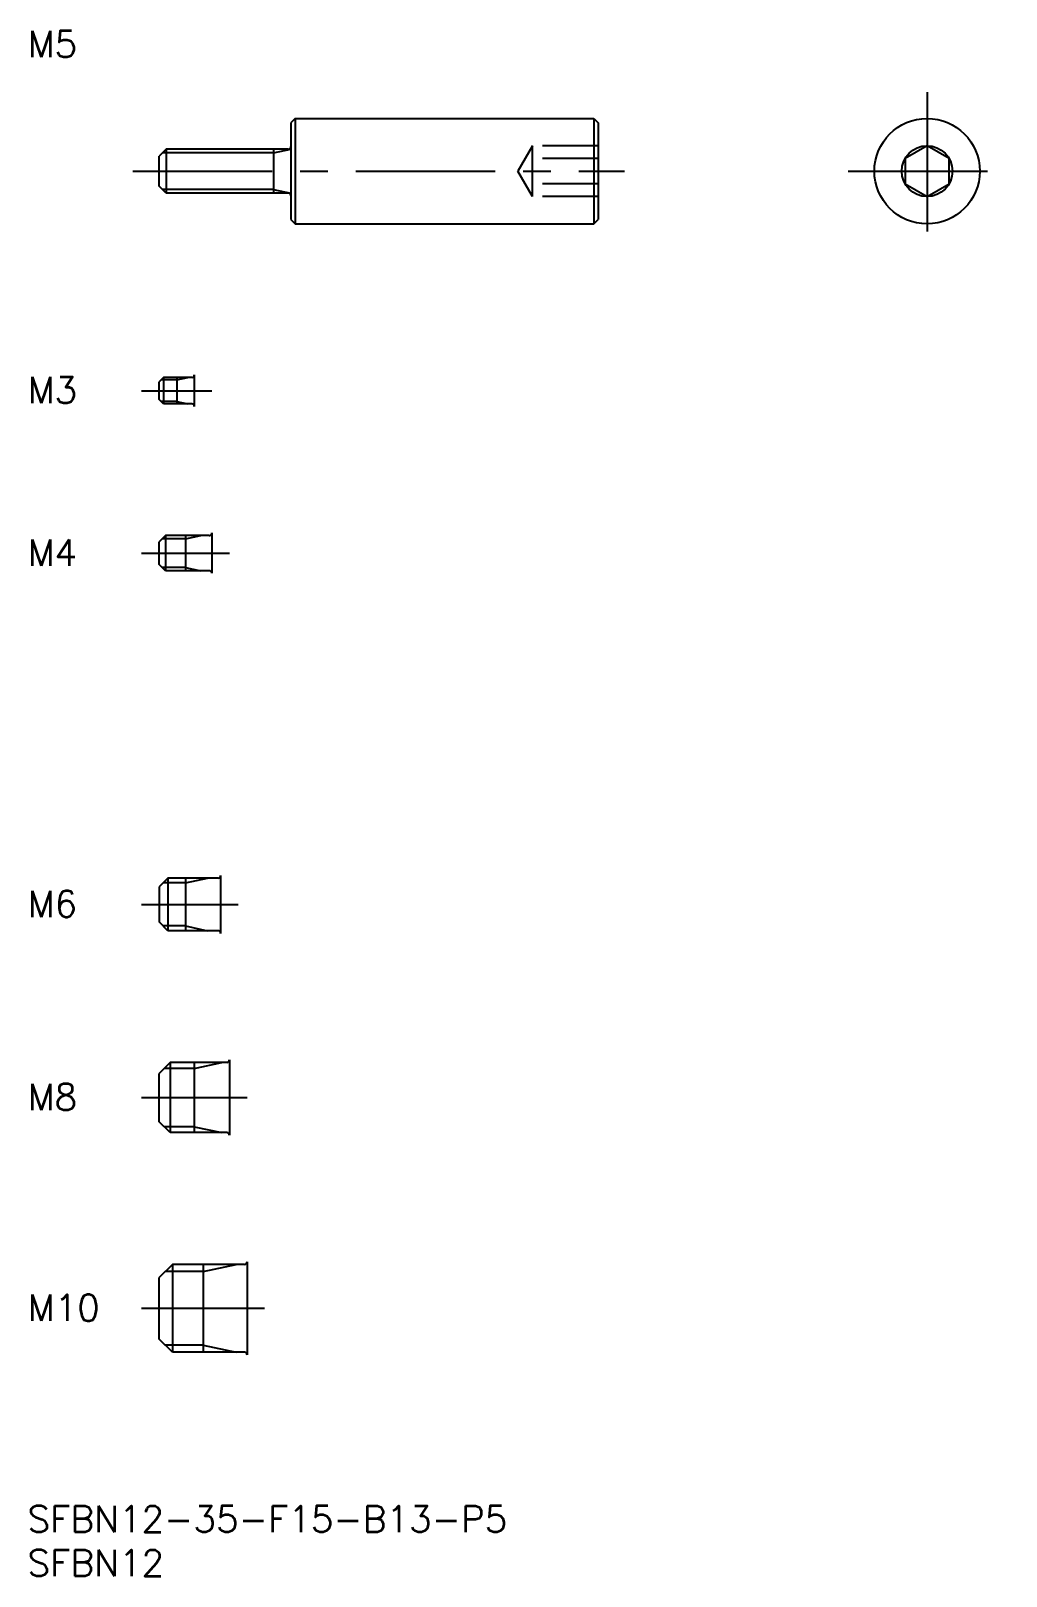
# Model space of a CAD drawing. Extents: x 0 to 111, y -8 to 168.
import ezdxf

# ---------------------------------------------------------------- set-up
doc = ezdxf.new("R2010")
doc.units = 0
doc.header["$LTSCALE"] = 0.5
doc.linetypes.add('CENTER', pattern=[50.8, 31.75, -6.35, 6.35, -6.35])
doc.linetypes.add('DASHED', pattern=[19.05, 12.7, -6.35])
for name, color, linetype in [('MSM_CENTER', 1, 'CENTER'), ('MSM_CONTINUOUS', 7, 'CONTINUOUS'), ('MSM_DASHED', 4, 'DASHED'), ('MSM_NARROW', 5, 'CONTINUOUS'), ('MSM_PART_NUMBER', 7, 'CONTINUOUS')]:
    doc.layers.add(name, color=color, linetype=linetype)
doc.styles.get("Standard").update_dxf_attribs({"font": 'txt.shx', "height": 1, "bigfont": 'bigfont.shx'})

# ---------------------------------------------------------------- blocks, each defined once
blk = doc.blocks.new('*U14')
at = {"layer": 'MSM_PART_NUMBER'}
blk.add_text('SFBN12-35-F15-B13-P5', height=3, dxfattribs=at).set_placement((0, -3))
blk = doc.blocks.new('*U15')
at = {"layer": 'MSM_PART_NUMBER'}
blk.add_text('SFBN12', height=3, dxfattribs=at).set_placement((0, -8))
blk = doc.blocks.new('*U16')
at = {"layer": 'MSM_PART_NUMBER'}
blk.add_text('M10', height=3, dxfattribs=at).set_placement((0, 21.06))
blk = doc.blocks.new('*U17')
at = {"layer": 'MSM_PART_NUMBER'}
blk.add_text('M8', height=3, dxfattribs=at).set_placement((0, 45.06))
blk = doc.blocks.new('*U18')
at = {"layer": 'MSM_PART_NUMBER'}
blk.add_text('M6', height=3, dxfattribs=at).set_placement((0, 67.06))
blk = doc.blocks.new('*U19')
at = {"layer": 'MSM_PART_NUMBER'}
blk.add_text('M5', height=3, dxfattribs=at).set_placement((0, 164.97))
blk = doc.blocks.new('*U20')
at = {"layer": 'MSM_PART_NUMBER'}
blk.add_text('M4', height=3, dxfattribs=at).set_placement((0, 107.06))
blk = doc.blocks.new('*U21')
at = {"layer": 'MSM_PART_NUMBER'}
blk.add_text('M3', height=3, dxfattribs=at).set_placement((0, 125.56))

msp = doc.modelspace()

# ---------------------------------------------------------------- linework, layer by layer
at = {"layer": 'MSM_CENTER'}
for p, q in [((102.46, 161), (102.46, 143)), ((12, 152), (68, 152)), ((93.46, 152), (111.46, 152)), ((13, 127), (21, 127)), ((13, 108.5), (23, 108.5)), ((13, 68.5), (24, 68.5)), ((13, 46.5), (25, 46.5)), ((13, 22.5), (27, 22.5))]:
    msp.add_line(p, q, dxfattribs=at)
at = {"layer": 'MSM_CONTINUOUS'}
for p, q in [((30.5, 158), (30, 157.5)), ((30, 157.5), (30, 146.5)), ((30.5, 158), (64.5, 158)), ((30.5, 158), (30.5, 146)), ((64.5, 158), (64.5, 146)), ((64.5, 158), (65, 157.5)), ((65, 157.5), (65, 146.5)), ((102.46, 154.89), (99.96, 153.44)), ((104.96, 153.44), (102.46, 154.89)), ((15.8, 154.5), (15, 153.7)), ((15, 150.3), (15, 153.7)), ((29.7, 154.5), (15.8, 154.5)), ((15.8, 154.5), (15.8, 149.5)), ((28, 154.5), (28, 149.5)), ((99.96, 153.44), (99.96, 150.56)), ((104.96, 150.56), (104.96, 153.44)), ((15.8, 149.5), (15, 150.3)), ((99.96, 150.56), (102.46, 149.11)), ((102.46, 149.11), (104.96, 150.56)), ((29.7, 149.5), (15.8, 149.5)), ((30, 146.5), (30.5, 146)), ((64.5, 146), (65, 146.5)), ((30.5, 146), (64.5, 146)), ((15.5, 128.5), (15, 128)), ((18.7, 128.5), (15.5, 128.5)), ((15.5, 128.5), (15.5, 125.5)), ((17, 128.5), (17, 125.5)), ((19, 128.8), (19, 125.2)), ((15, 126), (15, 128)), ((15.5, 125.5), (15, 126)), ((18.7, 125.5), (15.5, 125.5)), ((15.7, 110.5), (15, 109.8)), ((15, 107.2), (15, 109.8)), ((20.7, 110.5), (15.7, 110.5)), ((15.7, 110.5), (15.7, 106.5)), ((18, 110.5), (18, 106.5)), ((21, 110.8), (21, 106.2)), ((15.7, 106.5), (15, 107.2)), ((20.7, 106.5), (15.7, 106.5)), ((16, 71.5), (15, 70.5)), ((15, 70.5), (15, 66.5)), ((21.7, 71.5), (16, 71.5)), ((16, 71.5), (16, 65.5)), ((18, 71.5), (18, 65.5)), ((22, 71.8), (22, 65.2)), ((16, 65.5), (15, 66.5)), ((21.7, 65.5), (16, 65.5)), ((16.25, 50.5), (15, 49.25)), ((22.7, 50.5), (16.25, 50.5)), ((16.25, 50.5), (16.25, 42.5)), ((19, 50.5), (19, 42.5)), ((23, 50.8), (23, 42.2)), ((15, 43.75), (15, 49.25)), ((16.25, 42.5), (15, 43.75)), ((22.7, 42.5), (16.25, 42.5)), ((16.5, 27.5), (15, 26)), ((24.7, 27.5), (16.5, 27.5)), ((16.5, 27.5), (16.5, 17.5)), ((20, 27.5), (20, 17.5)), ((25, 27.8), (25, 17.2)), ((15, 19), (15, 26)), ((16.5, 17.5), (15, 19)), ((24.7, 17.5), (16.5, 17.5))]:
    msp.add_line(p, q, dxfattribs=at)
for radius in [6, 2.89]:
    msp.add_circle((102.46, 152), radius, dxfattribs=at)
for centre, start, end in [((29.7, 154.8), 270, 0), ((29.7, 149.2), 0, 90), ((18.7, 128.8), 270, 0), ((18.7, 125.2), 0, 90), ((20.7, 110.8), 270, 0), ((20.7, 106.2), 0, 90), ((21.7, 71.8), 270, 0), ((21.7, 65.2), 0, 90), ((22.7, 50.8), 270, 0), ((22.7, 42.2), 0, 90), ((24.7, 27.8), 270, 0), ((24.7, 17.2), 0, 90)]:
    msp.add_arc(centre, 0.3, start, end, dxfattribs=at)
at = {"layer": 'MSM_DASHED'}
for p, q in [((57.5, 154.89), (55.83, 152)), ((65, 154.89), (57.5, 154.89)), ((57.5, 149.11), (57.5, 154.89)), ((65, 153.44), (57.5, 153.44)), ((57.5, 149.11), (55.83, 152)), ((65, 150.56), (57.5, 150.56)), ((65, 149.11), (57.5, 149.11))]:
    msp.add_line(p, q, dxfattribs=at)
at = {"layer": 'MSM_NARROW'}
for p, q in [((28, 154.07), (15.37, 154.07)), ((28, 154.07), (30, 154.5)), ((28, 149.93), (15.37, 149.93)), ((28, 149.93), (30, 149.5)), ((17, 128.23), (18.25, 128.5)), ((17, 128.23), (15.23, 128.23)), ((17, 125.77), (15.23, 125.77)), ((17, 125.77), (18.25, 125.5)), ((18, 110.12), (15.32, 110.12)), ((18, 110.12), (19.75, 110.5)), ((18, 106.88), (15.32, 106.88)), ((18, 106.88), (19.75, 106.5)), ((18, 70.96), (15.46, 70.96)), ((18, 70.96), (20.5, 71.5)), ((18, 66.04), (15.46, 66.04)), ((18, 66.04), (20.5, 65.5)), ((19, 49.82), (15.57, 49.82)), ((19, 49.82), (22.12, 50.5)), ((19, 43.18), (15.57, 43.18)), ((19, 43.18), (22.12, 42.5)), ((20, 26.69), (15.69, 26.69)), ((20, 26.69), (23.75, 27.5)), ((20, 18.31), (15.69, 18.31)), ((20, 18.31), (23.75, 17.5))]:
    msp.add_line(p, q, dxfattribs=at)

# ---------------------------------------------------------------- block references
at = {"layer": 'MSM_CONTINUOUS'}
for name in ['*U19', '*U21', '*U20', '*U18', '*U17', '*U16', '*U14', '*U15']:
    msp.add_blockref(name, (0, 0), dxfattribs=at)

doc.saveas('drawing.dxf')
